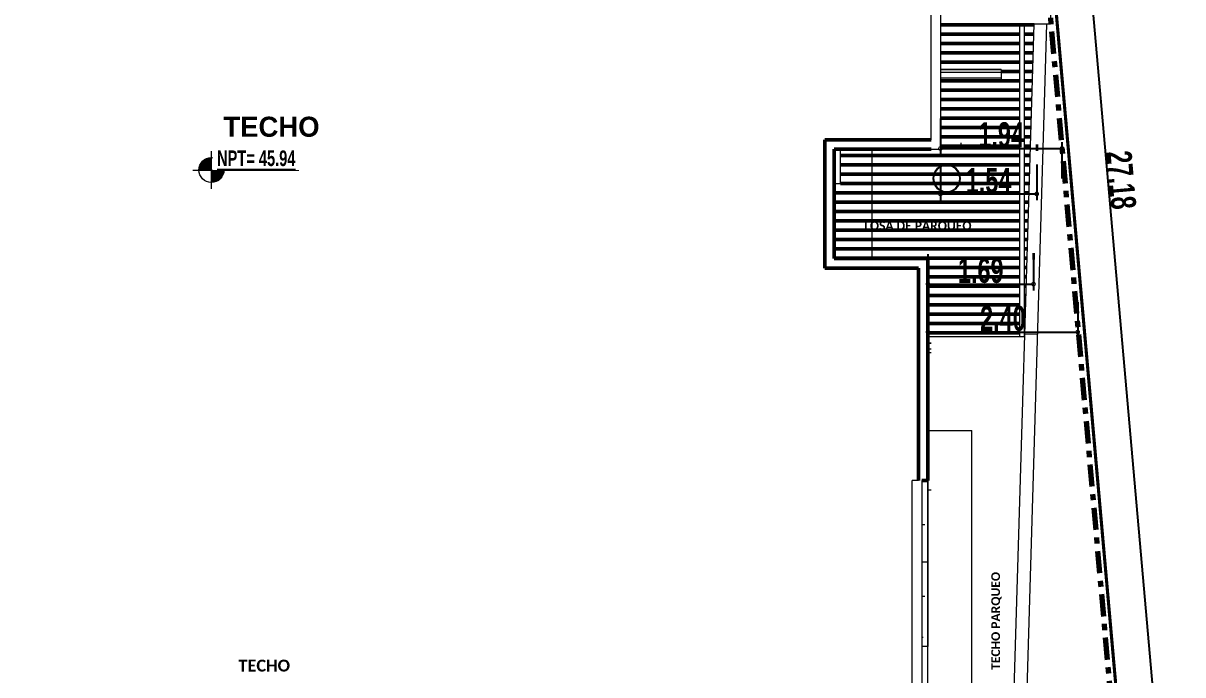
# Model space of a CAD drawing. Header units: metres. Extents: x -144 to 1000, y -717 to 29.
# Drawn here: x 38.16 to 56.71, y -561.77 to -551.34 of the extents above; entities that cross this region are included whole.
import ezdxf

# ---------------------------------------------------------------- set-up
doc = ezdxf.new("R2010")
doc.units = ezdxf.units.M
for name, pattern in [('Basculante', [0.11625, 0.075, -0.04125]), ('Dash Dot 3_16_', [0.595313, 0.357187, -0.119063, 0, -0.119063]), ('Derribado', [0.36, 0.24, -0.12])]:
    doc.linetypes.add(name, pattern=pattern)
doc.layers.get('0').update_dxf_attribs({"color": 1})
doc.layers.get('Defpoints').update_dxf_attribs({"color": 1})
doc.layers.add('00-MEDICION', color=30, linetype='Continuous')
for name, color, linetype, lineweight in [('A-ANNO-DIMS', 1, 'Continuous', 9), ('A-DETL', 1, 'Continuous', 9), ('A-FLOR', 2, 'Continuous', 9), ('A-FLOR-PATT', 8, 'Continuous', 50), ('A-GLAZ', 1, 'Continuous', 9), ('A-WALL', 4, 'Continuous', 9), ('C-PRKG', 2, 'Continuous', 9), ('G-ANNO-DIMS', 1, 'Continuous', 9), ('G-ANNO-TEXT', 2, 'Continuous', 9), ('S-COLS', 7, 'Continuous', 9)]:
    doc.layers.add(name, color=color, linetype=linetype, lineweight=lineweight)
doc.styles.add('Arial Narrow_B_1', font='ARIALNB.TTF', dxfattribs={"width": 1.2, "height": 0.19})
doc.styles.add('Britannic Bold_B', font='', dxfattribs={"width": 0.7})
doc.styles.add('Britannic Bold_B_1', font='', dxfattribs={"width": 0.7, "height": 0.4})
doc.styles.add('Calibri_B_3', font='calibrib.ttf', dxfattribs={"height": 0.15})
doc.styles.add('Calibri_B_5', font='calibrib.ttf', dxfattribs={"height": 0.66})
doc.styles.get('Britannic Bold_B').set_extended_font_data('Britannic Bold', bold=True)
doc.styles.get('Britannic Bold_B_1').set_extended_font_data('Britannic Bold', bold=True)
doc.dimstyles.new('LINDEROS', dxfattribs={"dimscale": 0.3048, "dimtxt": 0.406749, "dimasz": 0.393701, "dimexe": 0.328084, "dimexo": 0.0625, "dimgap": 0.032808, "dimtad": 1, "dimrnd": 0.01, "dimzin": 0, "dimdsep": 46, "dimtxsty": 'Britannic Bold_B_1', "dimblk1": 'DOTSMALL', "dimblk2": 'DOTSMALL', "dimsah": 1, "dimcen": 0.09, "dimazin": 0, "dimtfac": 1, "dimtdec": 4, "dimtix": 1, "dimtmove": 0, "dimatfit": 3, "dimfxl": 1.64042, "dimfxlon": 1, "dimtvp": 1, "dimtolj": 1, "dimtzin": 0, "dimarcsym": 2})
doc.dimstyles.new('LINDEROS_2_1', dxfattribs={"dimscale": 0.3048, "dimtxt": 0.406749, "dimasz": 0.393701, "dimexe": 0.328084, "dimexo": 0.0625, "dimgap": 0.032808, "dimtad": 1, "dimrnd": 0.01, "dimzin": 0, "dimdsep": 46, "dimtxsty": 'Britannic Bold_B_1', "dimblk1": 'DOTSMALL', "dimblk2": 'DOTSMALL', "dimsah": 1, "dimcen": 0.09, "dimazin": 0, "dimtfac": 1, "dimtdec": 4, "dimtix": 1, "dimtmove": 0, "dimatfit": 3, "dimfxl": 1.64042, "dimfxlon": 1, "dimtvp": 1, "dimtolj": 1, "dimtzin": 0, "dimarcsym": 2})
doc.dimstyles.new('LINDEROS_2_2', dxfattribs={"dimscale": 0.3048, "dimtxt": 0.406749, "dimasz": 0.393701, "dimexe": 0.328084, "dimexo": 0.0625, "dimgap": 0.032808, "dimtad": 1, "dimrnd": 0.01, "dimzin": 0, "dimdsep": 46, "dimtxsty": 'Britannic Bold_B_1', "dimblk1": 'DOTSMALL', "dimblk2": 'DOTSMALL', "dimsah": 1, "dimcen": 0.09, "dimazin": 0, "dimtfac": 1, "dimtdec": 4, "dimtix": 1, "dimtmove": 0, "dimatfit": 3, "dimfxl": 1.64042, "dimfxlon": 1, "dimtvp": 1, "dimtolj": 1, "dimtzin": 0, "dimarcsym": 2})
pattern_1 = [(0, (45.42369, -514.48336), (0, 0.14933), [])]

# ---------------------------------------------------------------- blocks, each defined once
blk = doc.blocks.new('COLUMNAS - COLUMNAS-773079-Emplazamiento Copia 1')
at = {"layer": 'S-COLS'}
for p, q in [((-12.089, 22.744), (-12.989, 22.744)), ((-12.989, 22.744), (-12.989, 22.244)), ((-12.089, 22.444), (-12.089, 22.744)), ((-4.989, 22.544), (-5.339, 22.544)), ((-4.989, 22.394), (-4.989, 22.544)), ((-12.989, 22.244), (-12.589, 22.244)), ((-13.189, 13.495), (-13.189, 12.944)), ((5.111, 12.944), (5.111, 13.495)), ((-13.189, 12.944), (-12.989, 12.944)), ((5.012, 12.944), (5.111, 12.944)), ((-12.989, 11.194), (-13.189, 11.194)), ((-13.189, 11.194), (-13.189, 10.644)), ((-12.989, 3.694), (-13.189, 3.694)), ((-13.189, 3.694), (-13.189, 2.794)), ((-5.489, 3.544), (-5.489, 2.794)), ((-4.989, 2.794), (-4.989, 3.544)), ((-13.189, 2.794), (-12.889, 2.794)), ((-5.489, 2.794), (-4.989, 2.794))]:
    blk.add_line(p, q, dxfattribs=at)
blk = doc.blocks.new('1_40 X 1_1 - 1_20 X 1_10-1976678-Emplazamiento Copia 1')
at = {"layer": 'A-GLAZ'}
blk.add_line((0, 0.125), (0, 0.075), dxfattribs=at)
blk = doc.blocks.new('Muros 2 - Muros 2-1258199-Emplazamiento Copia 1')
at = {"layer": 'A-WALL'}
for p, q in [((6.511, 8.994), (7.212, 8.994)), ((6.511, 2.794), (6.511, 8.994)), ((7.212, 2.794), (7.212, 8.994)), ((6.511, 2.884), (6.511, 5.54))]:
    blk.add_line(p, q, dxfattribs=at)
blk = doc.blocks.new('M_Parking Space1 - 2_40-V4-Emplazamiento Copia 1')
at = {"layer": 'C-PRKG', "lineweight": 15}
blk.add_line((6.712, 15.474), (8.011, 15.474), dxfattribs=at)
at = {"layer": 'C-PRKG'}
for p, q in [((7.976, 15.474), (7.976, 15.474)), ((7.976, 15.474), (8.05, 15.474)), ((8.05, 15.474), (7.976, 15.474)), ((7.976, 15.474), (7.976, 10.496)), ((8.05, 15.474), (8.05, 15.474)), ((8.05, 15.474), (8.05, 10.496)), ((7.681, 14.769), (6.712, 14.769)), ((6.712, 14.767), (7.681, 14.767)), ((7.681, 14.719), (6.712, 14.719)), ((7.681, 14.769), (7.681, 14.767)), ((7.681, 14.767), (7.681, 14.719)), ((7.681, 14.719), (7.681, 14.63)), ((7.681, 14.63), (6.712, 14.63)), ((7.681, 14.593), (6.712, 14.593)), ((7.681, 14.63), (7.681, 14.593)), ((5.611, 13.495), (5.611, 11.744)), ((6.591, 13.025), (6.591, 13.025)), ((7.031, 13.025), (7.031, 13.025)), ((8.05, 10.496), (7.976, 10.496))]:
    blk.add_line(p, q, dxfattribs=at)
for major_axis, start_param, end_param in [((0.22, 0), 0, 3.141593), ((-0.22, 0), 3.141593, 6.283185), ((-0.21, 0), 3.141593, 6.283185), ((0.22, 0), 3.141593, 6.283185), ((-0.21, 0), 0, 3.141593), ((0.21, 0), 3.14273, 6.282048)]:
    blk.add_ellipse((6.811, 13.025), major_axis=major_axis, ratio=0.995551, start_param=start_param, end_param=end_param, dxfattribs=at)
blk = doc.blocks.new('0_80 X 0_1 - 0_80 X 0_50-981123-Emplazamiento Copia 1')
at = {"layer": 'A-GLAZ'}
blk.add_line((0, 0.125), (0, 0.075), dxfattribs=at)
blk = doc.blocks.new('0_80 X 0_1 - 0_80 X 0_50-V7-Emplazamiento Copia 1')
at = {"layer": 'A-GLAZ'}
blk.add_line((0, 0.075), (0, 0.125), dxfattribs=at)
blk = doc.blocks.new('1_40 X 1_1 - 1_20 X 1_10-2023151-Emplazamiento Copia 1')
at = {"layer": 'A-GLAZ'}
blk.add_line((0, -0.075), (0, -0.125), dxfattribs=at)
blk = doc.blocks.new('0_80 X 0_1 - 0_80 X 0_50-836655-Emplazamiento Copia 1')
at = {"layer": 'A-GLAZ'}
blk.add_line((0, -0.125), (0, -0.075), dxfattribs=at)
blk = doc.blocks.new('1_00 X 1_1 - _90 X 1_10-981104-Emplazamiento Copia 1')
at = {"layer": 'A-GLAZ'}
blk.add_line((0, -0.075), (0, -0.125), dxfattribs=at)
blk = doc.blocks.new('1_00 X 1_1 - _90 X 1_10-V11-Emplazamiento Copia 1')
at = {"layer": 'A-GLAZ'}
blk.add_line((0, -0.075), (0, -0.125), dxfattribs=at)
blk = doc.blocks.new('1_40 X 1_1 - 1_20 X 1_10-1455317-Emplazamiento Copia 1')
at = {"layer": 'A-GLAZ'}
blk.add_line((0, 0.075), (0, 0.125), dxfattribs=at)
blk = doc.blocks.new('Cotas de elevación - M_Cota de elevación - Destino rellenado-44836-Emplazamiento Copia 1')
at = {"layer": 'G-ANNO-DIMS'}
h = blk.add_hatch(color=256, dxfattribs=at)
edge = h.paths.add_edge_path()
edge.add_line((0, 0), (-0.002, 0))
edge.add_arc((0, 0), 0.002, 90, 180, ccw=False)
edge.add_line((0, 0.002), (0, 0))
h = blk.add_hatch(color=256, dxfattribs=at)
edge = h.paths.add_edge_path()
edge.add_line((0, 0), (0.002, 0))
edge.add_arc((0, 0), 0.002, 270, 360, ccw=False)
edge.add_line((0, -0.002), (0, 0))
for p, q in [((0, -0.003), (0, 0.003)), ((-0.003, 0), (0.014, 0))]:
    blk.add_line(p, q, dxfattribs=at)
blk.add_circle((0, 0), 0.002, dxfattribs=at)
blk = doc.blocks.new('_DotSmall')
at = {"color": 0, "linetype": 'ByBlock', "const_width": 0.5}
blk.add_lwpolyline([(-0.0625, 0, 1), (0.0625, 0, 1)], format="xyb", close=True, dxfattribs=at)
blk = doc.blocks.new('*D327')
at = {"layer": 'A-ANNO-DIMS', "color": 0, "lineweight": -2, "transparency": 16777216}
for p, q in [((53.133, -487.434), (53.711, -487.382)), ((53.612, -487.391), (56.012, -514.465)), ((55.533, -514.507), (56.112, -514.456))]:
    blk.add_line(p, q, dxfattribs=at)
at = {"layer": 'Defpoints', "color": 0, "transparency": 16777216}
for p in [(53.114, -487.435), (55.514, -514.509), (56.012, -514.465)]:
    blk.add_point(p, dxfattribs=at)
at = {"layer": 'A-ANNO-DIMS', "color": 0, "lineweight": -2, "transparency": 16777216, "xscale": 0.12, "yscale": 0.12, "zscale": 0.12}
for p, rotation in [((53.612, -487.391), 95.06666666666572), ((56.012, -514.465), 275.0666666666657)]:
    blk.add_blockref('_DotSmall', p, dxfattribs=dict(at, rotation=rotation))
at = {"layer": 'A-ANNO-DIMS', "color": 0, "transparency": 16777216, "insert": (55.028, -500.909), "char_height": 0.4, "width": 1.40028, "attachment_point": 5, "rotation": 275.0667, "style": 'Britannic Bold_B_1'}
blk.add_mtext('\\A1;27.18', dxfattribs=at)
blk = doc.blocks.new('*D340')
at = {"layer": 'A-ANNO-DIMS', "color": 0, "lineweight": -2, "transparency": 16777216}
for p, q in [((52.135, -499.924), (52.135, -500.505)), ((54.08, -500.886), (54.08, -500.305)), ((52.135, -500.405), (54.08, -500.405))]:
    blk.add_line(p, q, dxfattribs=at)
at = {"layer": 'Defpoints', "color": 0, "transparency": 16777216}
for p in [(52.135, -499.905), (54.08, -500.405), (54.08, -500.905)]:
    blk.add_point(p, dxfattribs=at)
at = {"layer": 'A-ANNO-DIMS', "color": 0, "lineweight": -2, "transparency": 16777216, "xscale": 0.12, "yscale": 0.12, "zscale": 0.12, "rotation": 180}
blk.add_blockref('_DotSmall', (52.135, -500.405), dxfattribs=at)
at = {"layer": 'A-ANNO-DIMS', "color": 0, "lineweight": -2, "transparency": 16777216, "xscale": 0.12, "yscale": 0.12, "zscale": 0.12}
blk.add_blockref('_DotSmall', (54.08, -500.405), dxfattribs=at)
at = {"layer": 'A-ANNO-DIMS', "color": 0, "transparency": 16777216, "insert": (53.107, -500.188), "char_height": 0.4, "width": 1.08822, "attachment_point": 5, "style": 'Britannic Bold_B_1'}
blk.add_mtext('\\A1;1.94', dxfattribs=at)
blk = doc.blocks.new('*D342')
at = {"layer": 'A-ANNO-DIMS', "color": 0, "lineweight": -2, "transparency": 16777216}
for p, q in [((51.935, -502.861), (51.935, -503.442)), ((54.332, -502.861), (54.332, -503.442)), ((51.935, -503.342), (54.332, -503.342))]:
    blk.add_line(p, q, dxfattribs=at)
at = {"layer": 'Defpoints', "color": 0, "transparency": 16777216}
for p in [(51.935, -502.842), (54.332, -502.842), (54.332, -503.342)]:
    blk.add_point(p, dxfattribs=at)
at = {"layer": 'A-ANNO-DIMS', "color": 0, "lineweight": -2, "transparency": 16777216, "xscale": 0.12, "yscale": 0.12, "zscale": 0.12, "rotation": 180}
blk.add_blockref('_DotSmall', (51.935, -503.342), dxfattribs=at)
at = {"layer": 'A-ANNO-DIMS', "color": 0, "lineweight": -2, "transparency": 16777216, "xscale": 0.12, "yscale": 0.12, "zscale": 0.12}
blk.add_blockref('_DotSmall', (54.332, -503.342), dxfattribs=at)
at = {"layer": 'A-ANNO-DIMS', "color": 0, "transparency": 16777216, "insert": (53.134, -503.125), "char_height": 0.4, "width": 1.08822, "attachment_point": 5, "style": 'Britannic Bold_B_1'}
blk.add_mtext('\\A1;2.40', dxfattribs=at)
blk = doc.blocks.new('*D353')
at = {"layer": 'A-ANNO-DIMS', "color": 0, "linetype": 'Derribado', "lineweight": -2, "transparency": 16777216}
blk.add_line((51.935, -502.093), (51.935, -502.674), dxfattribs=at)
at = {"layer": 'A-ANNO-DIMS', "color": 0, "lineweight": -2, "transparency": 16777216}
for p, q in [((53.624, -502.093), (53.624, -502.674)), ((51.935, -502.574), (53.624, -502.574))]:
    blk.add_line(p, q, dxfattribs=at)
at = {"layer": 'Defpoints', "color": 0, "transparency": 16777216}
for p in [(51.935, -502.074), (53.624, -502.074), (53.624, -502.574)]:
    blk.add_point(p, dxfattribs=at)
at = {"layer": 'A-ANNO-DIMS', "color": 0, "lineweight": -2, "transparency": 16777216, "xscale": 0.12, "yscale": 0.12, "zscale": 0.12, "rotation": 180}
blk.add_blockref('_DotSmall', (51.935, -502.574), dxfattribs=at)
at = {"layer": 'A-ANNO-DIMS', "color": 0, "lineweight": -2, "transparency": 16777216, "xscale": 0.12, "yscale": 0.12, "zscale": 0.12}
blk.add_blockref('_DotSmall', (53.624, -502.574), dxfattribs=at)
at = {"layer": 'A-ANNO-DIMS', "color": 0, "transparency": 16777216, "insert": (52.78, -502.357), "char_height": 0.4, "width": 1.08822, "attachment_point": 5, "style": 'Britannic Bold_B_1'}
blk.add_mtext('\\A1;1.69', dxfattribs=at)
blk = doc.blocks.new('*D354')
at = {"layer": 'A-ANNO-DIMS', "color": 0, "lineweight": -2, "transparency": 16777216}
for p, q in [((52.135, -500.663), (52.135, -501.232)), ((53.676, -500.663), (53.676, -501.232)), ((52.135, -501.132), (53.676, -501.132))]:
    blk.add_line(p, q, dxfattribs=at)
at = {"layer": 'Defpoints', "color": 0, "transparency": 16777216}
for p in [(52.135, -500.632), (53.676, -500.632), (53.676, -501.132)]:
    blk.add_point(p, dxfattribs=at)
at = {"layer": 'A-ANNO-DIMS', "color": 0, "lineweight": -2, "transparency": 16777216, "xscale": 0.12, "yscale": 0.12, "zscale": 0.12, "rotation": 180}
blk.add_blockref('_DotSmall', (52.135, -501.132), dxfattribs=at)
at = {"layer": 'A-ANNO-DIMS', "color": 0, "lineweight": -2, "transparency": 16777216, "xscale": 0.12, "yscale": 0.12, "zscale": 0.12}
blk.add_blockref('_DotSmall', (53.676, -501.132), dxfattribs=at)
at = {"layer": 'A-ANNO-DIMS', "color": 0, "transparency": 16777216, "insert": (52.905, -500.919), "char_height": 0.4, "width": 1.08822, "attachment_point": 5, "style": 'Britannic Bold_B_1'}
blk.add_mtext('\\A1;1.54', dxfattribs=at)
blk = doc.blocks.new('D')
at = {"layer": 'A-FLOR-PATT', "true_color": 0xc0c0c0, "transparency": 33554559}
h = blk.add_hatch(dxfattribs=at)
h.set_pattern_fill('FP_8', color=9, style=0, pattern_type=2)
h.set_pattern_definition(pattern_1)
h.paths.add_polyline_path([(51.935, -503.416), (53.484, -503.416), (53.633, -498.416), (52.135, -498.416), (52.135, -499.142), (53.105, -499.142), (53.105, -499.318), (52.135, -499.318), (52.135, -500.416), (50.535, -500.417), (50.535, -500.967), (50.436, -500.967), (50.436, -502.167), (51.935, -502.167), (51.935, -503.365)])
h.paths.add_polyline_path([(53.474, -503.414), (53.4, -503.414), (53.4, -498.436), (53.474, -498.437), (53.474, -503.382)])
h.paths.add_polyline_path([(52.235, -501.105), (52.186, -501.1), (52.137, -501.082), (52.098, -501.058), (52.063, -501.023), (52.037, -500.981), (52.021, -500.935), (52.015, -500.886), (52.021, -500.836), (52.038, -500.789), (52.065, -500.748), (52.099, -500.714), (52.142, -500.688), (52.186, -500.672), (52.239, -500.667), (52.285, -500.673), (52.331, -500.689), (52.373, -500.715), (52.408, -500.75), (52.434, -500.791), (52.45, -500.838), (52.455, -500.886), (52.449, -500.936), (52.432, -500.983), (52.405, -501.025), (52.371, -501.058), (52.331, -501.084), (52.284, -501.1), (52.249, -501.104)])
h.paths.add_polyline_path([(52.26, -501.093), (52.31, -501.081), (52.355, -501.058), (52.393, -501.023), (52.422, -500.981), (52.439, -500.935), (52.445, -500.886), (52.439, -500.836), (52.421, -500.789), (52.392, -500.748), (52.354, -500.714), (52.31, -500.691), (52.26, -500.679), (52.21, -500.679), (52.161, -500.691), (52.115, -500.715), (52.075, -500.752), (52.048, -500.791), (52.031, -500.838), (52.025, -500.886), (52.031, -500.936), (52.05, -500.983), (52.079, -501.025), (52.117, -501.058), (52.163, -501.082), (52.21, -501.093), (52.259, -501.093)])
h = blk.add_hatch(dxfattribs=at)
h.set_pattern_fill('FP_8', color=9, style=0, pattern_type=2)
h.set_pattern_definition(pattern_1)
h.paths.add_polyline_path([(51.935, -503.416), (53.484, -503.416), (53.633, -498.416), (52.135, -498.416), (52.135, -499.142), (53.105, -499.142), (53.105, -499.318), (52.135, -499.318), (52.135, -500.416), (50.535, -500.417), (50.535, -500.967), (50.436, -500.967), (50.436, -502.167), (51.935, -502.167), (51.935, -503.365)])
h.paths.add_polyline_path([(53.474, -503.414), (53.4, -503.414), (53.4, -498.436), (53.474, -498.437), (53.474, -503.382)])
h.paths.add_polyline_path([(52.235, -501.105), (52.186, -501.1), (52.137, -501.082), (52.098, -501.058), (52.063, -501.023), (52.037, -500.981), (52.021, -500.935), (52.015, -500.886), (52.021, -500.836), (52.038, -500.789), (52.065, -500.748), (52.099, -500.714), (52.142, -500.688), (52.186, -500.672), (52.239, -500.667), (52.285, -500.673), (52.331, -500.689), (52.373, -500.715), (52.408, -500.75), (52.434, -500.791), (52.45, -500.838), (52.455, -500.886), (52.449, -500.936), (52.432, -500.983), (52.405, -501.025), (52.371, -501.058), (52.331, -501.084), (52.284, -501.1), (52.249, -501.104)])
h.paths.add_polyline_path([(52.26, -501.093), (52.31, -501.081), (52.355, -501.058), (52.393, -501.023), (52.422, -500.981), (52.439, -500.935), (52.445, -500.886), (52.439, -500.836), (52.421, -500.789), (52.392, -500.748), (52.354, -500.714), (52.31, -500.691), (52.26, -500.679), (52.21, -500.679), (52.161, -500.691), (52.115, -500.715), (52.075, -500.752), (52.048, -500.791), (52.031, -500.838), (52.025, -500.886), (52.031, -500.936), (52.05, -500.983), (52.079, -501.025), (52.117, -501.058), (52.163, -501.082), (52.21, -501.093), (52.259, -501.093)])
at = {"layer": 'A-DETL', "color": 7, "linetype": 'Dash Dot 3_16_', "lineweight": 70}
blk.add_line((52.93, -487.451), (55.331, -514.525), dxfattribs=at)
at = {"layer": 'A-DETL', "color": 253, "true_color": 0xb6b6b6}
for p, q in [((52.459, -500.316), (52.459, -500.417)), ((54.08, -500.417), (54.08, -500.517)), ((54.332, -503.267), (54.332, -503.367))]:
    blk.add_line(p, q, dxfattribs=at)
at = {"layer": 'A-DETL', "color": 7, "linetype": 'Basculante', "lineweight": 35}
for p, q in [((53.676, -500.341), (53.676, -500.461)), ((53.624, -502.08), (53.624, -502.22))]:
    blk.add_line(p, q, dxfattribs=at)
at = {"layer": 'A-FLOR'}
blk.add_line((53.484, -503.416), (51.935, -503.416), dxfattribs=at)
at = {"layer": 'A-WALL'}
for p, q in [((52.135, -496.316), (52.135, -500.416)), ((51.985, -500.266), (51.985, -496.466)), ((53.894, -498.216), (53.894, -498.416)), ((53.894, -498.416), (52.135, -498.416)), ((53.15, -514.667), (53.633, -498.416)), ((53.833, -498.416), (53.351, -514.667)), ((50.735, -500.417), (50.535, -500.417)), ((50.66, -500.417), (50.66, -500.416)), ((51.985, -500.416), (52.135, -500.416)), ((53.686, -503.382), (53.486, -503.376)), ((51.685, -510.217), (51.685, -505.717)), ((51.785, -505.717), (51.685, -505.717)), ((51.835, -505.717), (51.835, -511.117)), ((51.935, -505.717), (51.935, -508.371)), ((51.835, -507.017), (51.935, -507.017)), ((51.835, -508.221), (51.86, -508.221)), ((51.935, -508.371), (51.835, -508.371))]:
    blk.add_line(p, q, dxfattribs=at)
at = {"layer": 'A-WALL', "lineweight": 50}
for p, q in [((50.286, -500.266), (51.985, -500.266)), ((50.286, -502.317), (50.286, -500.266)), ((51.985, -500.416), (50.436, -500.416)), ((50.436, -500.416), (50.436, -502.167)), ((50.436, -502.167), (51.935, -502.167)), ((51.935, -502.167), (51.935, -505.717)), ((51.785, -502.317), (50.286, -502.317)), ((51.785, -505.717), (51.785, -502.317)), ((51.935, -505.717), (51.835, -505.717))]:
    blk.add_line(p, q, dxfattribs=at)
at = {"layer": 'A-GLAZ'}
for name, p, rotation in [('1_40 X 1_1 - 1_20 X 1_10-1976678-Emplazamiento Copia 1', (50.361, -501.567), 270.0000000000001), ('1_40 X 1_1 - 1_20 X 1_10-1976678-Emplazamiento Copia 1', (50.361, -501.567), 270.0000000000001), ('1_40 X 1_1 - 1_20 X 1_10-1976678-Emplazamiento Copia 1', (50.361, -501.567), 270.0000000000001), ('1_40 X 1_1 - 1_20 X 1_10-1976678-Emplazamiento Copia 1', (50.361, -501.567), 270.0000000000001), ('1_40 X 1_1 - 1_20 X 1_10-1976678-Emplazamiento Copia 1', (50.361, -501.567), 270.0000000000001), ('1_40 X 1_1 - 1_20 X 1_10-1976678-Emplazamiento Copia 1', (50.361, -501.567), 270.0000000000001), ('1_40 X 1_1 - 1_20 X 1_10-1976678-Emplazamiento Copia 1', (50.361, -501.567), 270.0000000000001), ('1_40 X 1_1 - 1_20 X 1_10-1976678-Emplazamiento Copia 1', (50.361, -501.567), 270.0000000000001), ('1_40 X 1_1 - 1_20 X 1_10-1976678-Emplazamiento Copia 1', (50.361, -501.567), 270.0000000000001), ('1_40 X 1_1 - 1_20 X 1_10-1976678-Emplazamiento Copia 1', (50.361, -501.567), 270.0000000000001), ('1_40 X 1_1 - 1_20 X 1_10-2023151-Emplazamiento Copia 1', (50.361, -501.567), 90.00000000000007), ('0_80 X 0_1 - 0_80 X 0_50-981123-Emplazamiento Copia 1', (51.86, -503.517), 270), ('0_80 X 0_1 - 0_80 X 0_50-V7-Emplazamiento Copia 1', (51.86, -503.517), 270), ('0_80 X 0_1 - 0_80 X 0_50-836655-Emplazamiento Copia 1', (51.86, -503.517), 90), ('0_80 X 0_1 - 0_80 X 0_50-836655-Emplazamiento Copia 1', (51.86, -503.517), 90), ('0_80 X 0_1 - 0_80 X 0_50-836655-Emplazamiento Copia 1', (51.86, -503.517), 90), ('0_80 X 0_1 - 0_80 X 0_50-836655-Emplazamiento Copia 1', (51.86, -503.517), 90), ('0_80 X 0_1 - 0_80 X 0_50-836655-Emplazamiento Copia 1', (51.86, -503.617), 90), ('0_80 X 0_1 - 0_80 X 0_50-836655-Emplazamiento Copia 1', (51.86, -503.617), 90), ('0_80 X 0_1 - 0_80 X 0_50-836655-Emplazamiento Copia 1', (51.86, -503.617), 90), ('0_80 X 0_1 - 0_80 X 0_50-836655-Emplazamiento Copia 1', (51.86, -503.617), 90), ('0_80 X 0_1 - 0_80 X 0_50-V7-Emplazamiento Copia 1', (51.86, -503.667), 270.0000000000001), ('0_80 X 0_1 - 0_80 X 0_50-V7-Emplazamiento Copia 1', (51.86, -505.867), 270), ('1_40 X 1_1 - 1_20 X 1_10-1455317-Emplazamiento Copia 1', (51.76, -506.417), 270.0000000000001), ('1_00 X 1_1 - _90 X 1_10-981104-Emplazamiento Copia 1', (51.76, -507.567), 90), ('1_00 X 1_1 - _90 X 1_10-981104-Emplazamiento Copia 1', (51.76, -507.567), 90), ('1_00 X 1_1 - _90 X 1_10-981104-Emplazamiento Copia 1', (51.76, -507.567), 90), ('1_00 X 1_1 - _90 X 1_10-981104-Emplazamiento Copia 1', (51.76, -507.567), 90), ('1_00 X 1_1 - _90 X 1_10-V11-Emplazamiento Copia 1', (51.76, -507.567), 90)]:
    blk.add_blockref(name, p, dxfattribs=dict(at, rotation=rotation))
at = {"layer": 'A-WALL'}
blk.add_blockref('Muros 2 - Muros 2-1258199-Emplazamiento Copia 1', (45.424, -513.911), dxfattribs=at)
at = {"layer": 'C-PRKG'}
blk.add_blockref('M_Parking Space1 - 2_40-V4-Emplazamiento Copia 1', (45.424, -513.911), dxfattribs=at)
at = {"layer": 'G-ANNO-DIMS', "xscale": 99.99999999999993, "yscale": 99.99999999999993, "zscale": 99.99999999999993}
blk.add_blockref('Cotas de elevación - M_Cota de elevación - Destino rellenado-44836-Emplazamiento Copia 1', (40.472, -500.749), dxfattribs=at)
at = {"layer": 'S-COLS'}
blk.add_blockref('COLUMNAS - COLUMNAS-773079-Emplazamiento Copia 1', (45.424, -513.911), dxfattribs=at)
at = {"layer": 'G-ANNO-TEXT', "attachment_point": 1}
for s, insert, char_height, width, style in [('TECHO', (40.663, -499.897), 0.32, 1.86633, 'Arial Narrow_B_1'), ('LOSA DE PARQUEO', (50.915, -501.57), 0.14, 2.24472, 'Calibri_B_5'), ('TECHO', (40.903, -508.581), 0.19, 1.21215, 'Calibri_B_3')]:
    blk.add_mtext(s, dxfattribs=dict(at, insert=insert, char_height=char_height, width=width, style=style))
at = {"layer": 'G-ANNO-TEXT', "insert": (52.948, -508.744), "char_height": 0.14, "width": 2.0443, "attachment_point": 1, "rotation": 90, "style": 'Calibri_B_5'}
blk.add_mtext('TECHO PARQUEO', dxfattribs=at)
at = {"layer": 'A-ANNO-DIMS', "color": 5, "true_color": 0x0000ff}
dim = blk.add_linear_dim(base=(56.012, -514.465), p1=(53.114, -487.435), p2=(55.514, -514.509), angle=275.0667, dimstyle='LINDEROS', override={"dimpost": '<>', "dimfxl": 27.18}, dxfattribs=at)
dim.commit()
dim.dimension.update_dxf_attribs({"geometry": '*D327', "text_midpoint": (55.028, -500.909)})
for base, p1, p2, override, picture, middle in [((54.0797, -500.4052), (52.1352, -499.9052), (54.0797, -500.9052), {"dimpost": '<>', "dimfxl": 2.186559}, '*D340', (53.1074, -500.1885)), ((54.332, -503.342), (51.935, -502.842), (54.332, -502.842), {"dimpost": '<>', "dimfxl": 2.397337}, '*D342', (53.134, -503.125))]:
    dim = blk.add_linear_dim(base=base, p1=p1, p2=p2, dimstyle='LINDEROS', override=override, dxfattribs=at)
    dim.commit()
    dim.dimension.update_dxf_attribs({"geometry": picture, "text_midpoint": middle})
at = {"layer": 'A-ANNO-DIMS'}
for base, p1, p2, dimstyle, override, picture, middle in [((53.676, -501.132), (52.135, -500.632), (53.676, -500.632), 'LINDEROS_2_1', {"dimpost": '<>', "dimfxl": 1.540534}, '*D354', (52.905, -500.919)), ((53.624, -502.574), (51.935, -502.074), (53.624, -502.074), 'LINDEROS_2_2', {"dimpost": '<>', "dimfxl": 1.689067}, '*D353', (52.78, -502.357))]:
    dim = blk.add_linear_dim(base=base, p1=p1, p2=p2, dimstyle=dimstyle, override=override, dxfattribs=at)
    dim.commit()
    dim.dimension.update_dxf_attribs({"geometry": picture, "text_midpoint": middle})
at = {"layer": 'G-ANNO-DIMS', "insert": (40.561, -500.436), "char_height": 0.25, "width": 2.37942, "attachment_point": 1, "line_spacing_factor": 1.000203, "style": 'Britannic Bold_B', "bg_fill": 3, "box_fill_scale": 1.25, "bg_fill_color": 256, "bg_fill_true_color": 13158600, "bg_fill_transparency": 0}
blk.add_mtext('\\LNPT= 45.94', dxfattribs=at)

msp = doc.modelspace()

# ---------------------------------------------------------------- block references
at = {"color": 3}
msp.add_blockref('D', (0.701, -52.942), dxfattribs=at)

# ---------------------------------------------------------------- next in the draw order: linework, layer by layer
at = {"layer": '00-MEDICION', "const_width": 0.05}
msp.add_lwpolyline([(25.06, -567.468), (32.071, -543.069), (53.722, -540.283), (54.577, -549.915), (56.132, -567.468)], close=True, dxfattribs=at)

doc.saveas('drawing.dxf')
